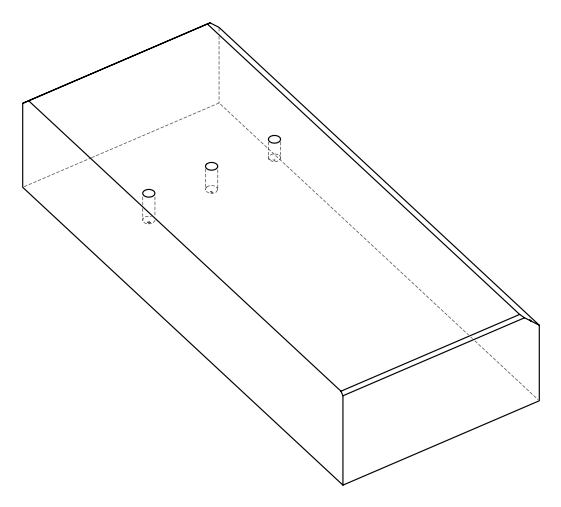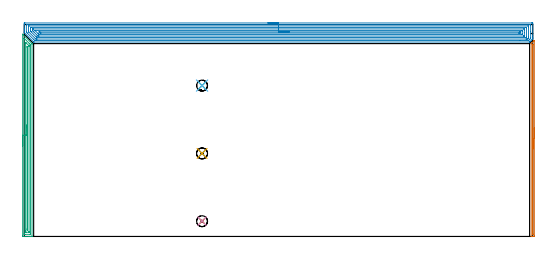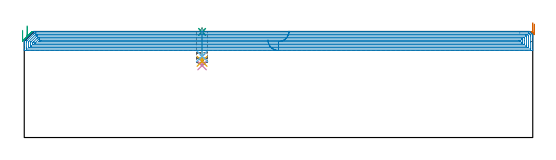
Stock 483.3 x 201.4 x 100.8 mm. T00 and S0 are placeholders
(PLAN: 9 operations, 2 tool changes, 36.9 min)
(1 SPOT_DRILL | STEP1POCKET | NXT0321_9005460120000 | 0.03 min | 1 mm3)
(2 SPOT_DRILL_1 | STEP1POCKET_1 | NXT0321_9005460120000 | 0.03 min | 1 mm3)
(3 SPOT_DRILL_2 | STEP1POCKET_2 | NXT0321_9005460120000 | 0.03 min | 1 mm3)
(4 DRILL_BLIND_HOLE_INTO_CENTER | STEP1POCKET | UGT0301_217 | 0.14 min | 2560 mm3)
(5 DRILL_BLIND_HOLE_INTO_CENTER_1 | STEP1POCKET_1 | UGT0301_217 | 0.12 min | 2220 mm3)
(6 DRILL_BLIND_HOLE_INTO_CENTER_2 | STEP1POCKET_2 | UGT0301_217 | 0.1 min | 1799 mm3)
(7 AREA_MILL | FG_CHAMFER_SURFACE | UGT0205_001 | 3.09 min | 849 mm3)
(8 AREA_MILL_1 | FG_CHAMFER_SURFACE_1 | UGT0205_001 | 27.18 min | 79142 mm3)
(9 AREA_MILL_2 | FG_CHAMFER_SURFACE_2 | UGT0205_001 | 6.18 min | 7379 mm3)
(TOOL NXT0321_9005460120000 | NC Spot Drill, 142deg, 12mm, Carbide, Uncoated | D12 PA142 FL30 Z2)
(TOOL UGT0301_217 | Twist Drill 10.4 mm | D10.4 PA118 FL82 Z2)
(TOOL UGT0205_001 | Chamfer Mill 20 x 3 x 45 deg. | D20 FL50 Z2)
(OP 1 SPOT_DRILL)
G17 G21 G94 G90
T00 M6
G54
G17 G0 G90 X169. Y14.5 S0 M3
G43 Z110.8 H0
G94 G81 G98 Z100.352 F250. R103.8
G80
M5
M2
(OP 2 SPOT_DRILL_1)
G17 G21 G94 G90
T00 M6
G54
G17 G0 G90 X169. Y78.9 S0 M3
G43 Z110.8 H0
G94 G81 G98 Z100.352 F250. R103.8
G80
M5
M2
(OP 3 SPOT_DRILL_2)
G17 G21 G94 G90
T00 M6
G54
G17 G0 G90 X169. Y143.4 S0 M3
G43 Z110.8 H0
G94 G81 G98 Z100.352 F250. R103.8
G80
M5
M2
(OP 4 DRILL_BLIND_HOLE_INTO_CENTER)
G17 G21 G94 G90
T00 M6
G54
G17 G0 G90 X169. Y14.5 S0 M3
G43 Z110.8 H0
G94 G81 G98 Z68.4 F250. R102.8
G80
M5
M2
(OP 5 DRILL_BLIND_HOLE_INTO_CENTER_1)
G17 G21 G94 G90
T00 M6
G54
G17 G0 G90 X169. Y78.9 S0 M3
G43 Z110.8 H0
G94 G81 G98 Z72.4 F250. R102.8
G80
M5
M2
(OP 6 DRILL_BLIND_HOLE_INTO_CENTER_2)
G17 G21 G94 G90
T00 M6
G54
G17 G0 G90 X169. Y143.4 S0 M3
G43 Z110.8 H0
G94 G81 G98 Z77.4 F250. R102.8
G80
M5
M2
(OP 7 AREA_MILL)
G17 G21 G94 G90
T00 M6
G54
G17 G0 G90 X484.8 Y103.15 S1061 M3
G43 Z110.8 H0
Z107.8
G94 G1 Y103.112 Z106.928 F250.
Y102.998 Z106.064
Y102.809 Z105.212
Y102.547 Z104.38
Y102.213 Z103.574
Y101.81 Z102.8
Y101.342 Z102.064
Y100.81 Z101.372
Y100.221 Z100.729
Y99.578 Z100.14
Y98.886 Z99.609
Y98.15 Z99.14
Y97.376 Z98.737
Y96.57 Z98.403
Y95.738 Z98.141
Y94.887 Z97.952
Y94.022 Z97.838
Y93.15 Z97.8
Y0.626
X484.798 Y0.483 Z97.802
X484.791 Y0.002 Z97.805
X484.55 Y0. Z98.047
X484.193 Z98.404
X483.658 Z98.938
X483.3 Z99.295
X482.584 Z100.016
X482.287 Z100.312
X481.862 Y0.007 Z100.73
X481.803 Y0.01 Z100.788
X481.8 Y0.179 Z100.8
Y182.992
X481.804 Y183.304 Z100.79
X481.962 Y183.464 Z100.634
X482.407 Y183.908 Z100.192
X484.471 Y185.972 Z98.128
X484.639 Y186.14 Z97.958
X484.773 Y186.27 Z97.825
X484.794 Y186.283 Z97.803
X484.799 Y186.27 Z97.799
X484.8 Y93.15 Z97.8
X483.386 Z99.214
X483.385 Y2.329 Z99.215
X483.384 Y2.243 Z99.216
X483.379 Y2.072 Z99.221
X483.371 Y2.009 Z99.229
X483.351 Y2.006 Z99.249
X483.3 Y2.003 Z99.3
X483.241 Z99.359
X483.225 Y2.006 Z99.375
X483.221 Y2.008 Z99.379
X483.219 Y2.043 Z99.381
X483.216 Y2.157 Z99.384
X483.214 Y2.5 Z99.386
Y181.29
X483.217 Y182.098 Z99.383
X483.218 Y182.18 Z99.382
X483.223 Y182.261 Z99.377
X483.3 Y182.345 Z99.3
X483.344 Y182.387 Z99.256
X483.371 Y182.41 Z99.229
X483.379 Y182.354 Z99.221
X483.384 Y182.184 Z99.216
X483.385 Y182.098 Z99.215
X483.386 Y93.15 Z99.214
Y92.278 Z99.252
Y91.414 Z99.366
Y90.562 Z99.555
Y89.73 Z99.817
Y88.924 Z100.151
Y88.15 Z100.554
Y87.414 Z101.023
Y86.722 Z101.554
Y86.079 Z102.143
Y85.49 Z102.786
Y84.959 Z103.479
Y84.49 Z104.214
Y84.087 Z104.988
Y83.753 Z105.794
Y83.491 Z106.626
Y83.302 Z107.478
Y83.188 Z108.343
Y83.15 Z109.214
G0 Z110.8
M5
M2
(OP 8 AREA_MILL_1)
G17 G21 G94 G90
T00 M6
G54
G17 G0 G90 X231.65 Y202.9 S1061 M3
G43 Z110.8 H0
Z92.7
G94 G1 X231.688 Z91.828 F250.
X231.802 Z90.963
X231.991 Z90.112
X232.253 Z89.28
X232.587 Z88.474
X232.99 Z87.7
X233.458 Z86.964
X233.99 Z86.272
X234.579 Z85.629
X235.222 Z85.04
X235.914 Z84.508
X236.65 Z84.04
X237.424 Z83.637
X238.23 Z83.303
X239.062 Z83.041
X239.913 Z82.852
X240.778 Z82.738
X241.65 Z82.7
X482.081
X482.668 Y202.899 Z82.701
X483.25 Y202.894 Z82.704
X483.292 Y202.892 Z82.706
X483.3 Y202.315 Z83.283
Y190.732 Z94.863
Y189.317 Z96.279
Y188.949 Z96.645
X483.299 Y187.862 Z97.736
X483.298 Y187.836 Z97.762
X483.294 Y187.805 Z97.792
X483.265 Y187.764 Z97.834
X483.115 Y187.613 Z97.984
X482.967 Y187.466 Z98.133
X482.671 Y187.171 Z98.429
X480.866 Y185.366 Z100.233
X480.463 Y184.962 Z100.634
X480.304 Y184.804 Z100.79
X479.986 Y184.8 Z100.8
X9.574
X8.905 Y184.802 Z100.787
X8.774 Y184.925 Z100.673
X0.148 Y193.551 Z92.046
X0.076 Y193.621 Z91.972
X0.01 Y193.698 Z91.893
X0.001 Y193.769 Z91.822
X0. Y194.218 Z91.382
Y194.452 Z91.148
Y195.187 Z90.409
Y196.445 Z89.152
Y197.86 Z87.736
Y201.686 Z83.912
X0.003 Y202.315 Z83.283
X0.008 Y202.892 Z82.706
X0.05 Y202.894 Z82.704
X0.632 Y202.9 Z82.7
X241.65
Y201.486 Z84.114
X480.942 Y201.485 Z84.115
X481.067 Y201.482 Z84.118
X481.29 Y201.477 Z84.123
X481.292 Y201.424 Z84.176
X481.299 Y201.006 Z84.594
X481.3 Y194.768 Z90.832
X481.299 Y188.949 Z96.651
X481.297 Y188.534 Z97.066
X481.29 Y188.295 Z97.305
X481.28 Y188.242 Z97.358
X481.236 Y188.194 Z97.406
X481.107 Y188.058 Z97.542
X480.994 Y187.944 Z97.656
X480.88 Y187.829 Z97.771
X479.986 Y186.935 Z98.665
X479.655 Y186.606 Z98.994
X479.321 Y186.276 Z99.324
X479.273 Y186.234 Z99.366
X479.253 Y186.221 Z99.379
X479.215 Y186.218 Z99.382
X479.153 Y186.215 Z99.385
X470.965 Y186.214 Z99.386
X11.363
X10.528 Y186.218 Z99.382
X10.469 Y186.221 Z99.379
X9.885 Y186.276 Z99.324
X9.575 Y186.579 Z99.021
X8.983 Y187.167 Z98.433
X8.68 Y187.469 Z98.131
X2.745 Y193.405 Z92.195
X2.42 Y193.732 Z91.868
X2.145 Y194.017 Z91.583
X2.01 Y194.158 Z91.442
X2.007 Y194.296 Z91.304
X2.001 Y194.713 Z90.887
X2. Y200.533 Z85.067
X2.001 Y200.95 Z84.65
X2.008 Y201.424 Z84.176
X2.01 Y201.469 Z84.131
X2.171 Y201.479 Z84.121
X2.296 Y201.484 Z84.116
X2.358 Y201.485 Z84.115
X241.65 Y201.486 Z84.114
Y200.072 Z85.528
X478.66 Y200.071 Z85.529
X479.091 Y200.069 Z85.531
X479.234 Y200.067 Z85.533
X479.278 Y200.065 Z85.535
X479.29 Y199.988 Z85.612
X479.295 Y199.85 Z85.75
X479.298 Y199.642 Z85.958
X479.3 Y199.434 Z86.166
Y198.751 Z86.849
Y189.633 Z95.967
X479.295 Y188.949 Z96.651
X479.292 Y188.75 Z96.85
X479.279 Y188.69 Z96.91
X479.239 Y188.646 Z96.954
X479.091 Y188.492 Z97.108
X478.874 Y188.275 Z97.325
X478.655 Y188.058 Z97.542
X478.423 Y187.834 Z97.766
X478.197 Y187.636 Z97.964
X477.731 Y187.631 Z97.969
X477.303 Y187.629 Z97.971
X476.84
X12.258
X11.792 Y187.631 Z97.969
X11.363 Y187.636 Z97.964
X10.956 Y187.655 Z97.945
X10.542 Y188.058 Z97.542
X10.469 Y188.13 Z97.47
X4.304 Y194.296 Z91.304
X4.209 Y194.392 Z91.208
X4.019 Y194.592 Z91.008
X4.007 Y194.979 Z90.621
X4.003 Y195.187 Z90.413
X4. Y195.394 Z90.206
X4.001 Y199.642 Z85.958
X4.003 Y199.847 Z85.753
X4.01 Y200.055 Z85.545
X4.025 Y200.065 Z85.535
X4.048 Y200.067 Z85.533
X4.101 Y200.07 Z85.53
X4.209 Y200.071 Z85.529
X4.672 Y200.072 Z85.528
X241.65
Y198.657 Z86.943
X476.502
X477.226 Y198.655 Z86.945
X477.267 Y198.653 Z86.947
X477.285 Y198.651 Z86.949
X477.29 Y198.636 Z86.964
X477.294 Y198.526 Z87.074
X477.298 Y198.305 Z87.295
X477.3 Y197.862 Z87.738
Y189.843 Z95.757
X477.294 Y189.396 Z96.204
X477.29 Y189.176 Z96.424
X477.195 Y189.056 Z96.544
X476.408 Y189.044 Z96.556
X476.314
X12.258 Y189.043 Z96.557
X12.163 Y189.044 Z96.556
X12.065 Y189.047 Z96.553
X12.019 Y189.049 Z96.551
X11.845 Y189.216 Z96.384
X11.522 Y189.53 Z96.07
X11.363 Y189.685 Z95.915
X6.615 Y194.434 Z91.166
X6.344 Y194.707 Z90.893
X6.167 Y194.888 Z90.712
X6.029 Y195.031 Z90.569
X6.01 Y195.074 Z90.526
X6. Y195.184 Z90.416
Y197.857 Z87.743
X6.002 Y198.304 Z87.296
X6.006 Y198.526 Z87.074
X6.01 Y198.636 Z86.964
X6.016 Y198.651 Z86.949
X6.039 Y198.653 Z86.947
X6.093 Y198.655 Z86.945
X6.892 Y198.657 Z86.943
X6.985
X241.65
Y197.243 Z88.357
X474.62
X475.242 Y197.239 Z88.361
X475.278 Y197.236 Z88.364
X475.29 Y197.233 Z88.367
X475.296 Y197.185 Z88.415
X475.298 Y196.969 Z88.631
X475.3 Y196.291 Z89.309
Y193.618 Z91.982
Y190.945 Z94.655
X475.299 Y190.732 Z94.868
X475.296 Y190.562 Z95.038
X475.291 Y190.478 Z95.122
X475.289 Y190.464 Z95.136
X475.249 Y190.462 Z95.138
X475.171 Y190.459 Z95.141
X474.895 Y190.457 Z95.143
X474.62
X14.046
X13.426 Y190.459 Z95.141
X13.152 Y190.462 Z95.138
X13.065 Y190.464 Z95.136
X12.967 Y190.544 Z95.056
X12.773 Y190.732 Z94.868
X12.258 Y191.241 Z94.359
X9.203 Y194.296 Z91.304
X8.68 Y194.821 Z90.779
X8.323 Y195.187 Z90.413
X8.01 Y195.528 Z90.072
X8.002 Y195.862 Z89.738
X8.001 Y196.969 Z88.631
X8.004 Y197.138 Z88.462
X8.009 Y197.222 Z88.378
X8.011 Y197.236 Z88.364
X8.051 Y197.239 Z88.361
X8.129 Y197.241 Z88.359
X8.405 Y197.243 Z88.357
X8.68
X241.65
Y195.829 Z89.771
X472.831 Y195.828 Z89.772
X473.082 Y195.827 Z89.773
X473.217 Y195.824 Z89.776
X473.278 Y195.822 Z89.778
X473.29 Y195.792 Z89.808
X473.297 Y195.614 Z89.986
X473.299 Y195.187 Z90.413
X473.3 Y194.719 Z90.881
Y192.937 Z92.663
X473.299 Y192.514 Z93.086
X473.297 Y192.049 Z93.551
X473.29 Y191.892 Z93.708
X473.286 Y191.877 Z93.723
X473.273 Y191.875 Z93.725
X473.234 Y191.873 Z93.727
X473.153 Y191.872 Z93.728
X14.369
X14.208 Y191.873 Z93.727
X14.128 Y191.876 Z93.724
X14.091 Y191.878 Z93.722
X14.046 Y191.911 Z93.689
X13.436 Y192.514 Z93.086
X13.152 Y192.796 Z92.804
X10.469 Y195.48 Z90.12
X10.145 Y195.815 Z89.785
X10.138 Y195.823 Z89.777
X10.147 Y195.825 Z89.775
X10.192 Y195.827 Z89.773
X10.284 Y195.828 Z89.772
X10.469 Y195.829 Z89.771
X241.65
Y194.415 Z91.185
X471.042 Y194.414 Z91.186
X471.162 Y194.412 Z91.188
X471.241 Y194.409 Z91.191
X471.29 Y194.406 Z91.194
X471.293 Y194.381 Z91.219
X471.296 Y194.296 Z91.304
X471.298 Y194.041 Z91.559
X471.29 Y193.405 Z92.195
X471.273 Y193.292 Z92.308
X471.159 Y193.288 Z92.312
X471.042 Y193.287 Z92.313
X470.268 Y193.285 Z92.315
X470.148
X15.835 Y193.286 Z92.314
X15.715 Y193.287 Z92.313
X15.476 Y193.292 Z92.308
X15.102 Y193.306 Z92.294
X14.996 Y193.405 Z92.195
X14.941 Y193.457 Z92.143
X14.106 Y194.296 Z91.304
X14.046 Y194.36 Z91.24
X14.025 Y194.408 Z91.192
X14.941 Y194.415 Z91.185
X241.65
X242.522 Z91.223
X243.386 Z91.337
X244.238 Z91.526
X245.07 Z91.788
X245.876 Z92.122
X246.65 Z92.525
X247.386 Z92.994
X248.078 Z93.525
X248.721 Z94.114
X249.31 Z94.757
X249.841 Z95.449
X250.31 Z96.185
X250.713 Z96.959
X251.047 Z97.765
X251.309 Z98.597
X251.498 Z99.449
X251.612 Z100.314
X251.65 Z101.185
G0 Z110.8
M5
M2
(OP 9 AREA_MILL_2)
G17 G21 G94 G90
T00 M6
G54
G17 G0 G90 X-1.5 Y86.1 S1061 M3
G43 Z110.8 H0
Z101.9
G94 G1 Y86.138 Z101.028 F250.
Y86.252 Z100.164
Y86.441 Z99.312
Y86.703 Z98.48
Y87.037 Z97.674
Y87.44 Z96.9
Y87.909 Z96.164
Y88.44 Z95.472
Y89.029 Z94.829
Y89.672 Z94.24
Y90.364 Z93.708
Y91.1 Z93.24
Y91.874 Z92.837
Y92.68 Z92.503
Y93.512 Z92.241
Y94.364 Z92.052
Y95.229 Z91.938
Y96.1 Z91.9
Y191.915
X-1.498 Y192.189 Z91.902
X-1.497 Y192.19 Z91.903
X-1.489 Y192.189 Z91.911
X-1.399 Y192.099 Z92.001
X-1.024 Y191.726 Z92.372
X7.366 Y183.334 Z100.766
X7.397 Y183.296 Z100.787
X7.4 Y182.67 Z100.8
Y0.159
X7.397 Y0.009 Z100.788
X7.388 Y0.007 Z100.779
X7.06 Y0. Z100.459
X6.672 Z100.072
X6.041 Z99.436
X4.842 Z98.239
X4.275 Z97.669
X-1.024 Y0.001 Z92.373
X-1.253 Y0.004 Z92.144
X-1.492 Y0.009 Z91.906
X-1.495 Y0.13 Z91.903
X-1.499 Y0.606 Z91.901
X-1.5 Y1.086 Z91.9
Y96.1
X-0.086 Z93.314
X-0.085 Y188.189 Z93.315
X-0.084 Y188.271 Z93.316
X-0.082 Y188.311 Z93.318
X-0.08 Y188.317 Z93.32
X-0.073 Y188.313 Z93.327
X0.02 Y188.226 Z93.42
X0.225 Y188.025 Z93.625
X4.688 Y183.562 Z98.088
X5.158 Y183.091 Z98.558
X5.574 Y182.67 Z98.974
X5.979 Y182.246 Z99.379
X5.985 Y181.834 Z99.385
Y181.777
X5.986 Y2.391 Z99.386
X5.985 Y2.182 Z99.385
X5.983 Y2.077 Z99.383
X5.979 Y2.027 Z99.379
X5.977 Y2.01 Z99.377
X5.931 Y2.008 Z99.331
X5.543 Y2.001 Z98.943
X0.742 Y2. Z94.142
X0.244 Y2.002 Z93.644
X0.025 Y2.007 Z93.425
X-0.079 Y2.01 Z93.321
X-0.085 Y2.334 Z93.315
Y2.391
X-0.086 Y96.1 Z93.314
X1.328 Z94.728
X1.329 Y183.862 Z94.729
X1.332 Y184.455 Z94.732
X1.333 Z94.733
X1.342 Z94.742
X1.625 Y184.175 Z95.025
X4.275 Y181.526 Z97.675
X4.433 Y181.366 Z97.833
X4.512 Y181.284 Z97.912
X4.549 Y181.241 Z97.949
X4.564 Y181.22 Z97.964
X4.566 Y181.184 Z97.966
X4.57 Y180.885 Z97.97
X4.571 Y180.585 Z97.971
Y4.768
X4.569 Y4.176 Z97.969
X4.566 Y4.027 Z97.966
X4.565 Y4.015 Z97.965
X4.551 Y4.01 Z97.951
X4.506 Y4.004 Z97.906
X4.448 Y4.001 Z97.848
X1.799 Y4. Z95.199
X1.625 Y4.002 Z95.025
X1.452 Y4.006 Z94.852
X1.342 Y4.01 Z94.742
X1.335 Y4.077 Z94.735
X1.333 Y4.176 Z94.733
X1.33 Y4.474 Z94.73
X1.329 Y5.068 Z94.729
X1.328 Y5.368 Z94.728
Y96.1
X2.743 Z96.143
Y179.755
X2.745 Y179.992 Z96.145
X2.75 Y180.411 Z96.15
X2.755 Y180.584 Z96.155
X2.946 Y180.394 Z96.346
X3.147 Y180.193 Z96.547
X3.151 Y179.992 Z96.551
X3.155 Y179.756 Z96.555
X3.157 Y179.337 Z96.557
Y179.1
Y6.853
X3.155 Y6.434 Z96.555
X3.151 Y6.204 Z96.551
X3.144 Y6.01 Z96.544
X2.95 Y6.009 Z96.35
X2.755 Y6.01 Z96.155
X2.75 Y6.198 Z96.15
X2.744 Y6.614 Z96.144
X2.743 Y7.509 Z96.143
Y96.1
Y96.972 Z96.181
Y97.837 Z96.295
Y98.688 Z96.483
Y99.52 Z96.746
Y100.326 Z97.08
Y101.1 Z97.482
Y101.836 Z97.951
Y102.528 Z98.482
Y103.171 Z99.072
Y103.761 Z99.715
Y104.292 Z100.407
Y104.76 Z101.143
Y105.163 Z101.916
Y105.497 Z102.722
Y105.759 Z103.554
Y105.948 Z104.406
Y106.062 Z105.271
Y106.1 Z106.143
G0 Z110.8
M5
M2
